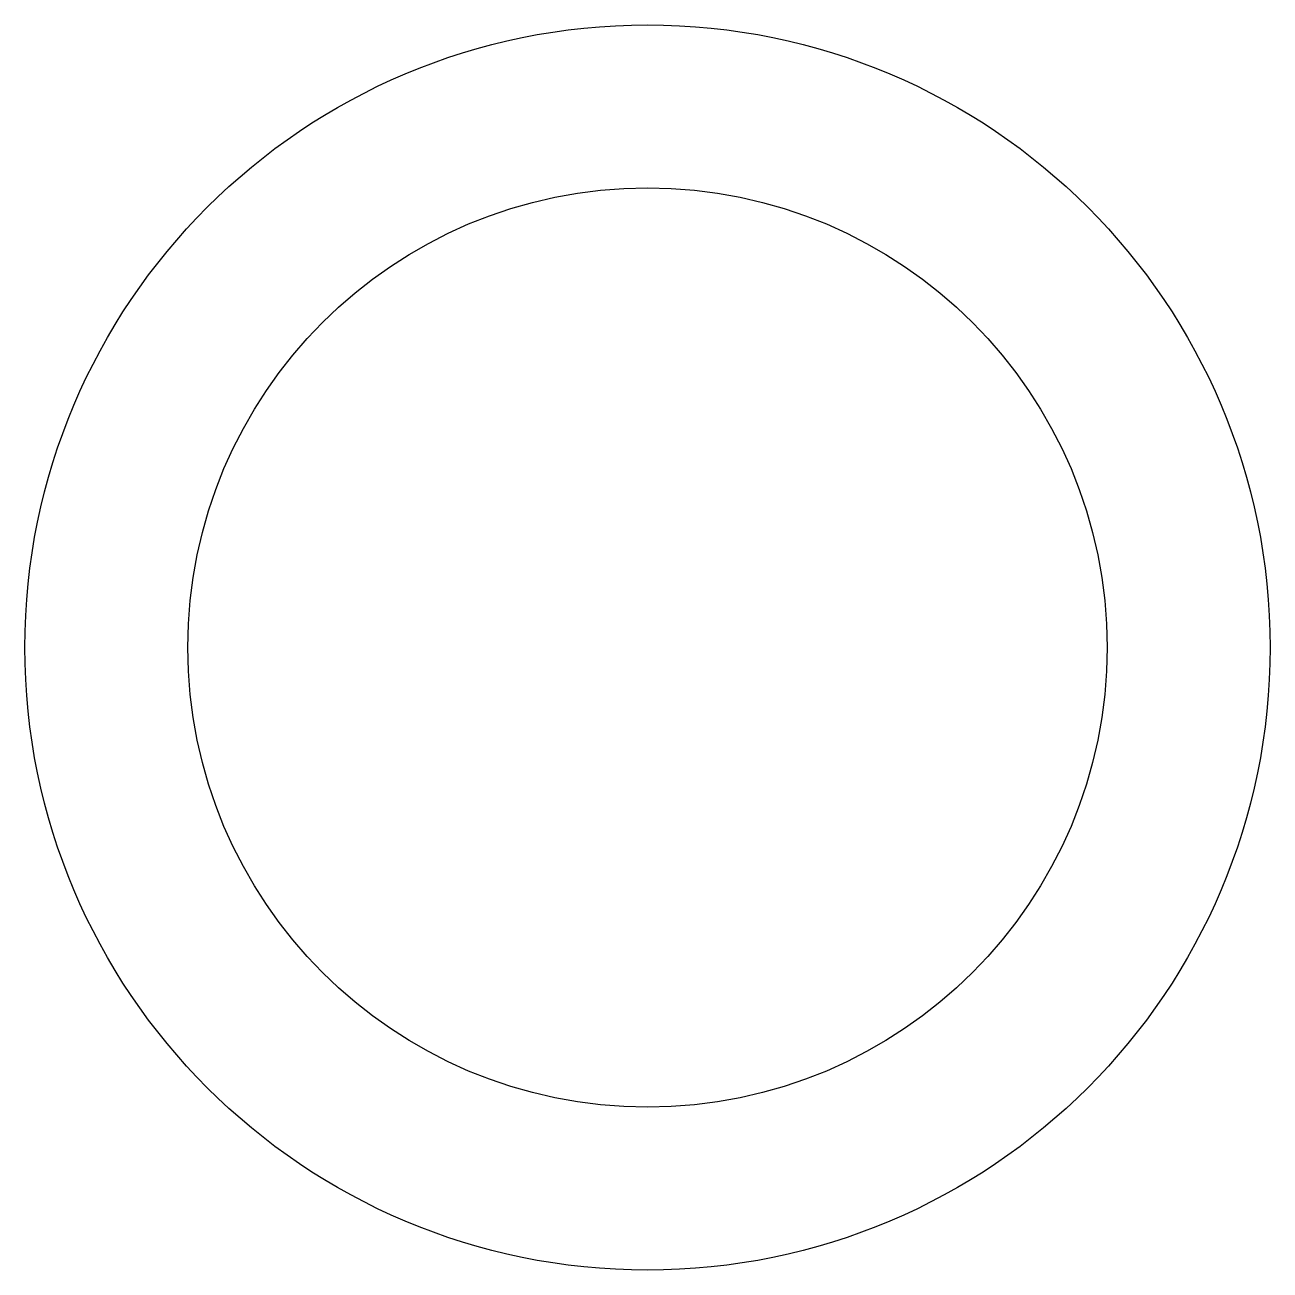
# Model space of a CAD drawing. Header units: millimetres. Extents: x -17 to 17, y -17 to 17.
import ezdxf

# ---------------------------------------------------------------- set-up
doc = ezdxf.new("R2010")
doc.units = ezdxf.units.MM
doc.layers.add('Part', color=7, linetype='CONTINUOUS')

msp = doc.modelspace()

# ---------------------------------------------------------------- linework, layer by layer
at = {"layer": 'Part'}
for p, q in [((12.55, 0), (12.55, 0, 7)), ((12.55, 0), (12.55, 0, 7)), ((17, 0), (17, 0, 7)), ((17, 0), (17, 0, 7))]:
    msp.add_line(p, q, dxfattribs=at)
for centre, radius in [((0, 0, 7), 17), ((0, 0), 17), ((0, 0, 7), 17), ((0, 0), 17), ((0, 0, 7), 12.55), ((0, 0), 12.55), ((0, 0, 7), 12.55), ((0, 0), 12.55)]:
    msp.add_circle(centre, radius, dxfattribs=at)

doc.saveas('drawing.dxf')
